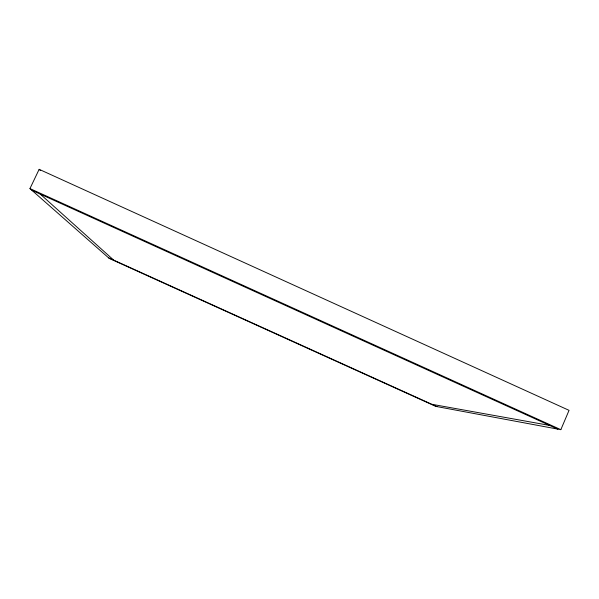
<?xml version="1.0" encoding="UTF-8"?>
<svg xmlns="http://www.w3.org/2000/svg" width="599" height="599" viewBox="0 0 599 599"><rect width="100%" height="100%" fill="white"/><g stroke="black" fill="none" stroke-linecap="round" stroke-linejoin="round"><path stroke-width="0.9" d="M560.836 429.67L569.05 410.345L39.145 169.33L29.95 188.58L109.258 258.424L435.78 406.384L560.836 429.67L29.95 188.58M431.872 404.295L549.702 425.432M108.516 257.772L436.956 406.601M31.889 190.295L557.789 429.109M40.238 194.083L113.698 260.123M39.145 169.33L40.38 170.588"/></g></svg>
